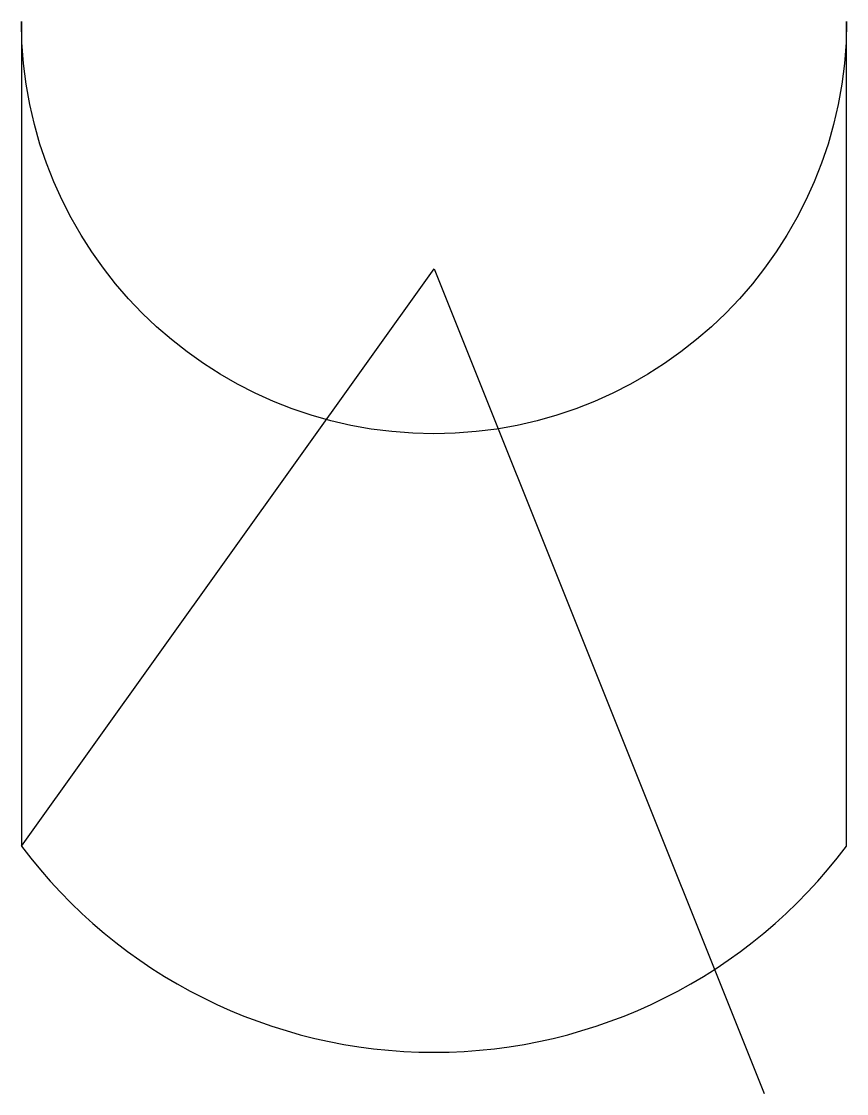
# Model space of a CAD drawing. Header units: inches. Extents: x 0 to 10, y -3 to 10.
import ezdxf

# ---------------------------------------------------------------- set-up
doc = ezdxf.new("R2010")
doc.units = ezdxf.units.IN
doc.header["$MEASUREMENT"] = 0

msp = doc.modelspace()

# ---------------------------------------------------------------- linework, layer by layer
msp.add_lwpolyline([(0, 0, 0.5), (10, 0), (10, 10, -1), (0, 10)], format="xyb", close=True)
msp.add_polyline3d([(0, 0, 1), (5, 7, 2), (9, -3, 0)])

doc.saveas('drawing.dxf')
